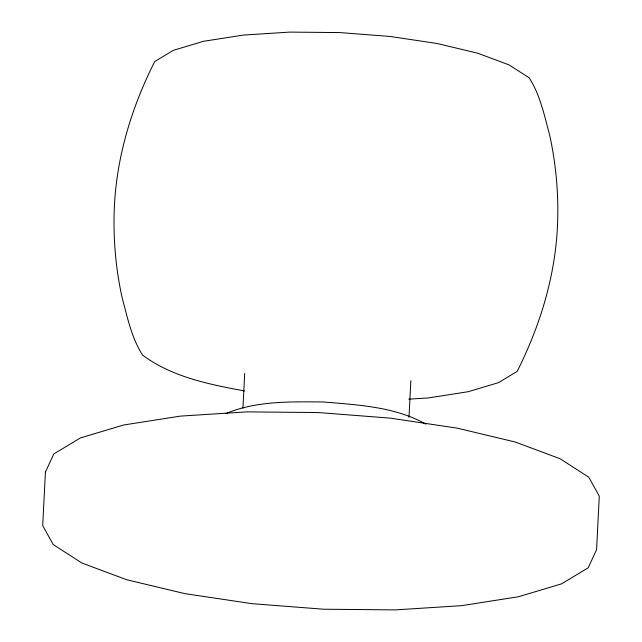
<?xml version="1.0" encoding="UTF-8"?>
<svg xmlns="http://www.w3.org/2000/svg" width="642" height="642" viewBox="0 0 642 642"><rect width="100%" height="100%" fill="white"/><g stroke="black" fill="none" stroke-linecap="round" stroke-linejoin="round"><path stroke-width="0.96" d="M242.941 408.151L244.698 373.459M409.002 417.356L410.856 380.682M225.848 413.592C256.391 400.728 290.81 401.732 323.416 401.964C358.027 404.925 395.055 406.707 425.911 424.145M408.793 399.172L428.567 397.912L468.251 391.692L498.465 382.656L517.131 371.413C539.914 326.208 555.113 276.895 557.465 226.12C558.845 195.577 556.213 164.922 549.648 135.061C544.352 115.536 540.315 95.088 529.193 77.843L509.13 64.922L477.728 53.206L437.122 43.495L390.079 36.458L339.803 32.573L289.727 32.1L243.262 35.077L203.57 41.289L173.364 50.325L154.698 61.568C131.915 106.773 116.708 156.094 114.364 206.86C112.984 237.404 115.616 268.059 122.181 297.92C127.469 317.445 131.514 337.893 142.636 355.138C172.072 377.047 209.156 384.381 244.506 390.954M45.422 472.087L42.709 525.613L53.214 544.544L81.871 563.01L126.739 579.75L184.752 593.617L251.953 603.673L323.769 609.226L395.303 609.9L461.686 605.655L518.383 596.771L561.541 583.859L588.208 567.801L596.578 549.68L599.291 496.162L588.786 477.223L560.129 458.757L515.261 442.025L457.248 428.158L390.047 418.103L318.231 412.549L246.697 411.875L180.314 416.12L123.617 425.004L80.459 437.908L53.792 453.974L45.422 472.087"/></g></svg>
